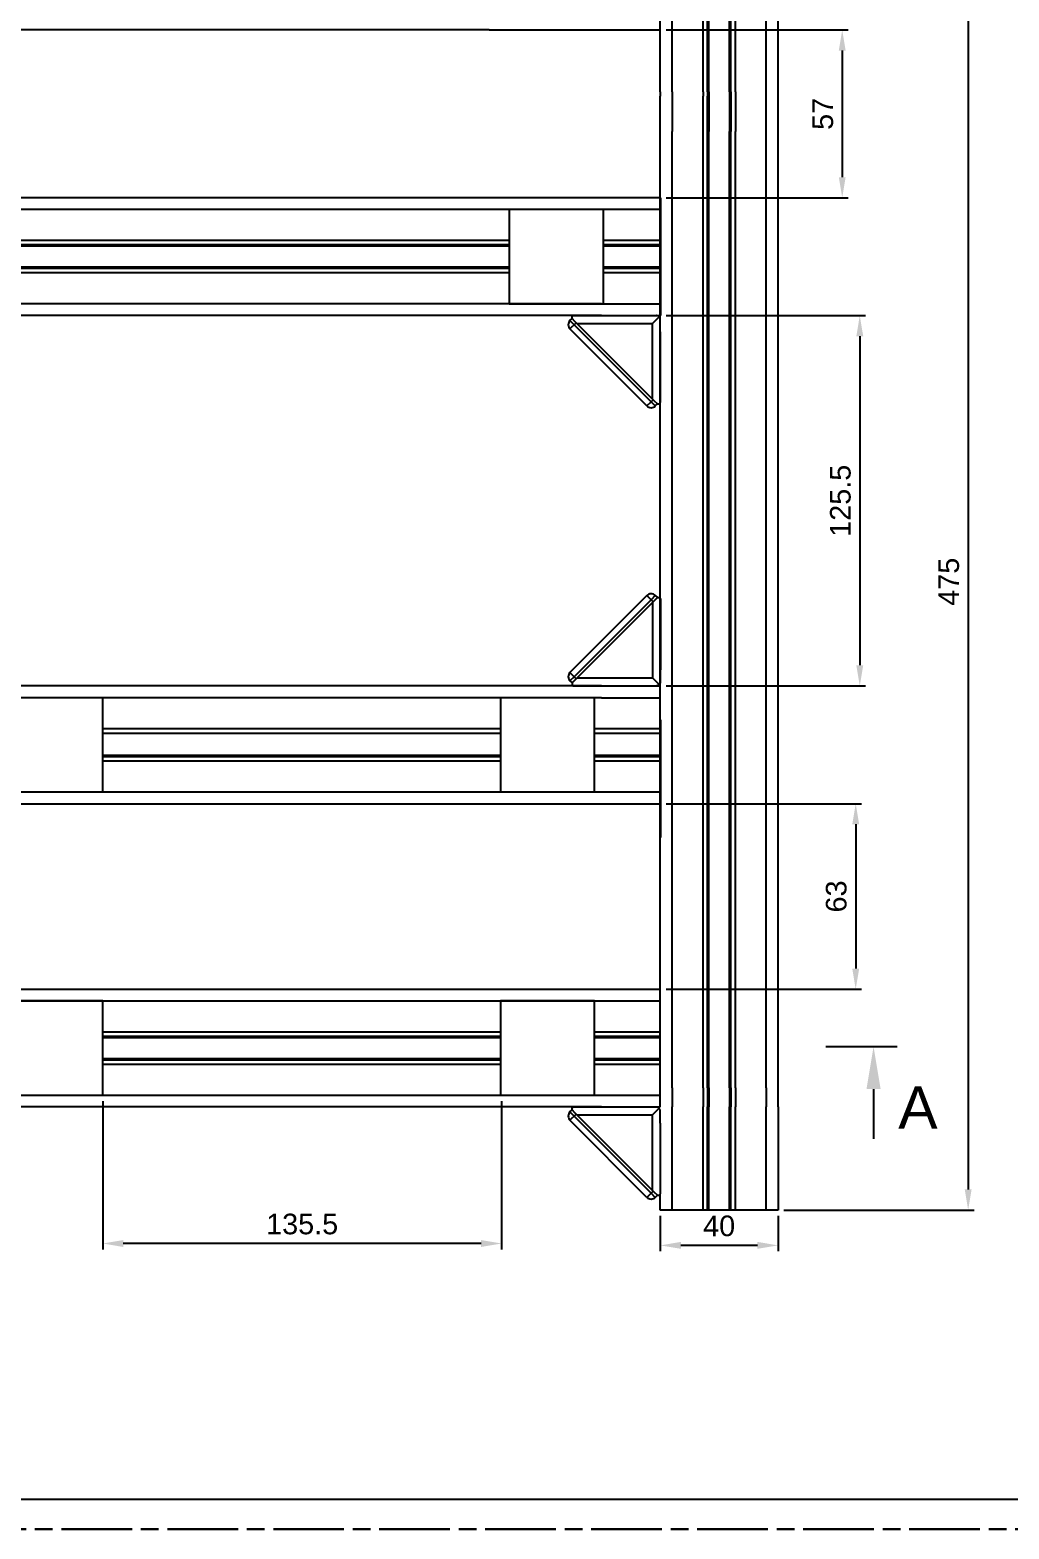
# Model space of a CAD drawing. Header units: millimetres. Extents: x -3183 to 3067, y 1033 to 2218.
# Drawn here: x -2039 to -1872.7, y 1033.1 to 1287.6 of the extents above; entities that cross this region are included whole.
import ezdxf

# ---------------------------------------------------------------- set-up
doc = ezdxf.new("R2010")
doc.units = ezdxf.units.MM
doc.linetypes.add('AM_ISO08W050', pattern=[18, 12, -1.5, 3, -1.5])
doc.linetypes.add('phl_thick', pattern=[0])
for name, color, linetype, lineweight in [('AM_10', 7, 'AM_ISO08W050', 50), ('AM_5', 3, 'Continuous', 25), ('Kontury', 7, 'Continuous', 35)]:
    doc.layers.add(name, color=color, linetype=linetype, lineweight=lineweight)
doc.layers.add('niewidoczna', color=7, linetype='AM_ISO08W050', lineweight=30, plot=False)
doc.layers.add('projection', color=7, linetype='Continuous')
doc.styles.get("Standard").update_dxf_attribs({"font": 'arial.ttf'})
doc.dimstyles.new('AM_ISO$0', dxfattribs={"dimtxt": 3.5, "dimasz": 3.5, "dimexe": 1, "dimexo": 1, "dimgap": 1.5, "dimtad": 1, "dimdsep": 46, "dimtxsty": 'Standard', "dimcen": 0, "dimclrd": 256, "dimclre": 256, "dimclrt": 2, "dimadec": 0, "dimazin": 2, "dimtp": 0.1, "dimtm": 0.1, "dimtfac": 0.71, "dimtdec": 3, "dimtmove": 0, "dimatfit": 3, "dimfxl": 1, "dimlwd": -1, "dimlwe": -1, "dimarcsym": 1})

# ---------------------------------------------------------------- blocks, each defined once
blk = doc.blocks.new('*D291')
at = {"layer": 'AM_5', "linetype": 'ByBlock', "transparency": 16777216}
for p, q in [((-1910.9, 1325.13), (-1878.61, 1325.13)), ((-1879.61, 1321.63), (-1879.61, 1090.74)), ((-1910.9, 1087.24), (-1878.61, 1087.24))]:
    blk.add_line(p, q, dxfattribs=at)
at = {"layer": 'AM_5', "transparency": 16777216}
for points in [[(-1880.19, 1321.63), (-1879.02, 1321.63), (-1879.61, 1325.13)], [(-1880.19, 1090.74), (-1879.02, 1090.74), (-1879.61, 1087.24)]]:
    blk.add_solid(points, dxfattribs=at)
at = {"layer": 'Defpoints', "color": 0, "transparency": 16777216}
for p in [(-1911.9, 1325.13), (-1911.9, 1087.24), (-1879.61, 1087.24)]:
    blk.add_point(p, dxfattribs=at)
at = {"layer": 'AM_5', "color": 2, "transparency": 16777216, "insert": (-1882.89, 1193.93), "char_height": 3.5, "attachment_point": 5, "rotation": 90}
blk.add_mtext('475', dxfattribs=at)
blk = doc.blocks.new('*D292')
at = {"layer": 'AM_5', "linetype": 'ByBlock', "transparency": 16777216}
for p, q in [((-1931.9, 1086.24), (-1931.9, 1080.24)), ((-1911.9, 1086.24), (-1911.9, 1080.24)), ((-1915.4, 1081.24), (-1928.4, 1081.24))]:
    blk.add_line(p, q, dxfattribs=at)
at = {"layer": 'AM_5', "transparency": 16777216}
for points in [[(-1928.4, 1081.83), (-1928.4, 1080.66), (-1931.9, 1081.24)], [(-1915.4, 1081.83), (-1915.4, 1080.66), (-1911.9, 1081.24)]]:
    blk.add_solid(points, dxfattribs=at)
at = {"layer": 'Defpoints', "color": 0, "transparency": 16777216}
for p in [(-1931.9, 1087.24), (-1911.9, 1087.24), (-1931.9, 1081.24)]:
    blk.add_point(p, dxfattribs=at)
at = {"layer": 'AM_5', "color": 2, "transparency": 16777216, "insert": (-1921.9, 1084.53), "char_height": 3.5, "attachment_point": 5}
blk.add_mtext('40', dxfattribs=at)
blk = doc.blocks.new('*D293')
at = {"layer": 'AM_5', "linetype": 'ByBlock', "transparency": 16777216}
for p, q in [((-1930.9, 1287.63), (-1900, 1287.63)), ((-1901, 1284.13), (-1901, 1262.63)), ((-1930.9, 1259.13), (-1900, 1259.13))]:
    blk.add_line(p, q, dxfattribs=at)
at = {"layer": 'AM_5', "transparency": 16777216}
for points in [[(-1901.58, 1284.13), (-1900.42, 1284.13), (-1901, 1287.63)], [(-1901.58, 1262.63), (-1900.42, 1262.63), (-1901, 1259.13)]]:
    blk.add_solid(points, dxfattribs=at)
at = {"layer": 'Defpoints', "color": 0, "transparency": 16777216}
for p in [(-1931.9, 1287.63), (-1931.9, 1259.13), (-1901, 1259.13)]:
    blk.add_point(p, dxfattribs=at)
at = {"layer": 'AM_5', "color": 2, "transparency": 16777216, "insert": (-1904.28, 1273.38), "char_height": 3.5, "attachment_point": 5, "rotation": 90}
blk.add_mtext('57', dxfattribs=at)
blk = doc.blocks.new('*D285')
at = {"layer": 'AM_5', "linetype": 'ByBlock', "transparency": 16777216}
for p, q in [((-1930.9, 1239.13), (-1897.02, 1239.13)), ((-1898.02, 1235.63), (-1898.02, 1179.74)), ((-1930.9, 1176.24), (-1897.02, 1176.24))]:
    blk.add_line(p, q, dxfattribs=at)
at = {"layer": 'AM_5', "transparency": 16777216}
for points in [[(-1898.6, 1235.63), (-1897.43, 1235.63), (-1898.02, 1239.13)], [(-1898.6, 1179.74), (-1897.43, 1179.74), (-1898.02, 1176.24)]]:
    blk.add_solid(points, dxfattribs=at)
at = {"layer": 'Defpoints', "color": 0, "transparency": 16777216}
for p in [(-1931.9, 1239.13), (-1931.9, 1176.24), (-1898.02, 1176.24)]:
    blk.add_point(p, dxfattribs=at)
at = {"layer": 'AM_5', "color": 2, "transparency": 16777216, "insert": (-1901.3, 1207.68), "char_height": 3.5, "attachment_point": 5, "rotation": 90}
blk.add_mtext('125.5', dxfattribs=at)
blk = doc.blocks.new('*D286')
at = {"layer": 'AM_5', "linetype": 'ByBlock', "transparency": 16777216}
for p, q in [((-1930.9, 1156.24), (-1897.71, 1156.24)), ((-1898.71, 1152.74), (-1898.71, 1128.24)), ((-1930.9, 1124.74), (-1897.71, 1124.74))]:
    blk.add_line(p, q, dxfattribs=at)
at = {"layer": 'AM_5', "transparency": 16777216}
for points in [[(-1899.29, 1152.74), (-1898.12, 1152.74), (-1898.71, 1156.24)], [(-1899.29, 1128.24), (-1898.12, 1128.24), (-1898.71, 1124.74)]]:
    blk.add_solid(points, dxfattribs=at)
at = {"layer": 'Defpoints', "color": 0, "transparency": 16777216}
for p in [(-1931.9, 1156.24), (-1931.9, 1124.74), (-1898.71, 1124.74)]:
    blk.add_point(p, dxfattribs=at)
at = {"layer": 'AM_5', "color": 2, "transparency": 16777216, "insert": (-1902, 1140.49), "char_height": 3.5, "attachment_point": 5, "rotation": 90}
blk.add_mtext('63', dxfattribs=at)
blk = doc.blocks.new('*D287')
at = {"layer": 'AM_5', "linetype": 'ByBlock', "transparency": 16777216}
for p, q in [((-2026.61, 1105.74), (-2026.61, 1080.56)), ((-1958.85, 1105.74), (-1958.85, 1080.56)), ((-1962.35, 1081.56), (-2023.11, 1081.56))]:
    blk.add_line(p, q, dxfattribs=at)
at = {"layer": 'AM_5', "transparency": 16777216}
for points in [[(-2023.11, 1082.14), (-2023.11, 1080.97), (-2026.61, 1081.56)], [(-1962.35, 1082.14), (-1962.35, 1080.97), (-1958.85, 1081.56)]]:
    blk.add_solid(points, dxfattribs=at)
at = {"layer": 'Defpoints', "color": 0, "transparency": 16777216}
for p in [(-2026.61, 1106.74), (-1958.85, 1106.74), (-2026.61, 1081.56)]:
    blk.add_point(p, dxfattribs=at)
at = {"layer": 'AM_5', "color": 2, "transparency": 16777216, "insert": (-1992.73, 1084.85), "char_height": 3.5, "attachment_point": 5}
blk.add_mtext('135.5', dxfattribs=at)

msp = doc.modelspace()

# ---------------------------------------------------------------- linework, layer by layer
for p, q in [((-1960.9773, 1287.62586), (-2181.89595, 1287.62586)), ((-1960.9773, 1287.62586), (-1931.78685, 1287.62586)), ((-1931.89595, 1277.13206), (-1931.89595, 1276.38206)), ((-1931.89595, 1270.38206), (-1931.89595, 1276.38206)), ((-1929.89595, 1277.13206), (-1929.89595, 1276.38206)), ((-1929.89595, 1276.38206), (-1929.89595, 1270.38206)), ((-1924.64595, 1277.13206), (-1924.64595, 1276.38206)), ((-1924.64595, 1270.38206), (-1924.64595, 1276.38206)), ((-1923.89595, 1277.13206), (-1923.89595, 1276.38206)), ((-1923.89595, 1270.38206), (-1923.89595, 1276.38206)), ((-1923.67476, 1277.13206), (-1923.67476, 1276.38206)), ((-1923.67476, 1276.38206), (-1923.67476, 1270.38206)), ((-1920.11714, 1277.13206), (-1920.11714, 1276.38206)), ((-1920.11714, 1276.38206), (-1920.11714, 1270.38206)), ((-1919.89595, 1277.13206), (-1919.89595, 1276.38206)), ((-1919.89595, 1276.38206), (-1919.89595, 1270.38206)), ((-1919.14595, 1277.13206), (-1919.14595, 1276.38206)), ((-1919.14595, 1276.38206), (-1919.14595, 1270.38206)), ((-1931.89595, 1269.63206), (-1931.89595, 1270.38206)), ((-1929.89595, 1269.63206), (-1929.89595, 1270.38206)), ((-1924.64595, 1269.63206), (-1924.64595, 1270.38206)), ((-1923.89595, 1269.63206), (-1923.89595, 1270.38206)), ((-1923.67476, 1269.63206), (-1923.67476, 1270.38206)), ((-1920.11714, 1269.63206), (-1920.11714, 1270.38206)), ((-1919.89595, 1269.63206), (-1919.89595, 1270.38206)), ((-1919.14595, 1269.63206), (-1919.14595, 1270.38206)), ((-1960.9773, 1259.12586), (-2181.89595, 1259.12586)), ((-1931.89595, 1259.12586), (-1960.9773, 1259.12586)), ((-1960.9773, 1257.12586), (-2181.89595, 1257.12586)), ((-1931.89595, 1257.12586), (-1960.9773, 1257.12586)), ((-1957.56595, 1257.12586), (-1957.56595, 1241.12586)), ((-1941.56595, 1257.12586), (-1957.56595, 1257.12586)), ((-1941.56595, 1241.12586), (-1941.56595, 1257.12586)), ((-1960.9773, 1251.87586), (-2154.89595, 1251.87586)), ((-1960.9773, 1251.12586), (-2154.89595, 1251.12586)), ((-1960.9773, 1250.90467), (-2154.89595, 1250.90467)), ((-1957.56595, 1251.87586), (-1960.9773, 1251.87586)), ((-1957.56595, 1251.12586), (-1960.9773, 1251.12586)), ((-1957.56595, 1250.90467), (-1960.9773, 1250.90467)), ((-1931.89595, 1251.87586), (-1941.56595, 1251.87586)), ((-1931.89595, 1251.12586), (-1941.56595, 1251.12586)), ((-1931.89595, 1250.90467), (-1941.56595, 1250.90467)), ((-1960.9773, 1247.34706), (-2154.89595, 1247.34706)), ((-1957.56595, 1247.34706), (-1960.9773, 1247.34706)), ((-1931.89595, 1247.34706), (-1941.56595, 1247.34706)), ((-1960.9773, 1247.12586), (-2154.89595, 1247.12586)), ((-1960.9773, 1246.37586), (-2154.89595, 1246.37586)), ((-1957.56595, 1247.12586), (-1960.9773, 1247.12586)), ((-1957.56595, 1246.37586), (-1960.9773, 1246.37586)), ((-1931.89595, 1247.12586), (-1941.56595, 1247.12586)), ((-1931.89595, 1246.37586), (-1941.56595, 1246.37586)), ((-1941.89595, 1241.12586), (-2181.89595, 1241.12586)), ((-1957.56595, 1241.12586), (-1941.56595, 1241.12586)), ((-2007.14595, 1239.12586), (-2181.89595, 1239.12586)), ((-1986.64595, 1239.12586), (-2007.14595, 1239.12586)), ((-1941.89595, 1239.12586), (-1986.64595, 1239.12586)), ((-2004.14595, 1176.2437), (-2181.89595, 1176.2437)), ((-1989.64595, 1176.2437), (-2004.14595, 1176.2437)), ((-1941.89595, 1176.2437), (-1989.64595, 1176.2437)), ((-2004.14595, 1174.2437), (-2181.89595, 1174.2437)), ((-2026.61095, 1174.2437), (-2042.61095, 1174.2437)), ((-2026.61095, 1158.2437), (-2026.61095, 1174.2437)), ((-1989.64595, 1174.2437), (-2004.14595, 1174.2437)), ((-1941.89595, 1174.2437), (-1989.64595, 1174.2437)), ((-1959.05095, 1174.2437), (-1959.05095, 1158.2437)), ((-1943.05095, 1174.2437), (-1959.05095, 1174.2437)), ((-1943.05095, 1158.2437), (-1943.05095, 1174.2437)), ((-2026.61095, 1168.9937), (-1959.05095, 1168.9937)), ((-1943.05095, 1168.9937), (-1931.89595, 1168.9937)), ((-2026.61095, 1168.2437), (-1959.05095, 1168.2437)), ((-1943.05095, 1168.2437), (-1931.89595, 1168.2437)), ((-2026.61095, 1164.46489), (-1959.05095, 1164.46489)), ((-2026.61095, 1164.2437), (-1959.05095, 1164.2437)), ((-2026.61095, 1163.4937), (-1959.05095, 1163.4937)), ((-1943.05095, 1164.46489), (-1931.89595, 1164.46489)), ((-1943.05095, 1164.2437), (-1931.89595, 1164.2437)), ((-1943.05095, 1163.4937), (-1931.89595, 1163.4937)), ((-2144.56356, 1158.2437), (-1931.89595, 1158.2437)), ((-2042.61095, 1158.2437), (-2026.61095, 1158.2437)), ((-1959.05095, 1158.2437), (-1943.05095, 1158.2437)), ((-2144.56356, 1156.2437), (-1931.89595, 1156.2437)), ((-2144.56356, 1124.7437), (-1935.02047, 1124.7437)), ((-2144.56356, 1122.7437), (-1931.89595, 1122.7437)), ((-2026.61095, 1122.7437), (-2042.61095, 1122.7437)), ((-2026.61095, 1106.7437), (-2026.61095, 1122.7437)), ((-1959.05095, 1122.7437), (-1959.05095, 1106.7437)), ((-1943.05095, 1122.7437), (-1959.05095, 1122.7437)), ((-1943.05095, 1106.7437), (-1943.05095, 1122.7437)), ((-1935.02047, 1124.7437), (-1931.89595, 1124.7437)), ((-2026.61095, 1117.4937), (-1959.05095, 1117.4937)), ((-1943.05095, 1117.4937), (-1931.89595, 1117.4937)), ((-2026.61095, 1116.7437), (-1959.05095, 1116.7437)), ((-2026.61095, 1116.5225), (-1959.05095, 1116.5225)), ((-1943.05095, 1116.7437), (-1931.89595, 1116.7437)), ((-1943.05095, 1116.5225), (-1931.89595, 1116.5225)), ((-1903.7876, 1114.9937), (-1895.67902, 1114.9937)), ((-1895.67902, 1114.9937), (-1891.68074, 1114.9937)), ((-2026.61095, 1112.96489), (-1959.05095, 1112.96489)), ((-2026.61095, 1112.7437), (-1959.05095, 1112.7437)), ((-1943.05095, 1112.96489), (-1931.89595, 1112.96489)), ((-1943.05095, 1112.7437), (-1931.89595, 1112.7437)), ((-2026.61095, 1111.9937), (-1959.05095, 1111.9937)), ((-1943.05095, 1111.9937), (-1931.89595, 1111.9937)), ((-1931.89595, 1104.7437), (-1931.89595, 1107.9937)), ((-1929.89595, 1107.9937), (-1929.89595, 1104.7437)), ((-1924.64595, 1107.9937), (-1924.64595, 1104.7437)), ((-1923.89595, 1107.9937), (-1923.89595, 1104.7437)), ((-1923.67476, 1107.9937), (-1923.67476, 1104.7437)), ((-1920.11714, 1107.9937), (-1920.11714, 1104.7437)), ((-1919.89595, 1107.9937), (-1919.89595, 1104.7437)), ((-1919.14595, 1107.9937), (-1919.14595, 1104.7437)), ((-1913.89595, 1107.9937), (-1913.89595, 1104.7437)), ((-1911.89595, 1104.7437), (-1911.89595, 1107.9937)), ((-1895.67902, 1107.7937), (-1895.67902, 1099.31434)), ((-2066.73119, 1106.7437), (-2011.33996, 1106.7437)), ((-2011.33996, 1104.7437), (-2066.73119, 1104.7437)), ((-2042.61095, 1106.7437), (-2026.61095, 1106.7437)), ((-2011.33996, 1106.7437), (-1975.81344, 1106.7437)), ((-1975.81344, 1104.7437), (-2011.33996, 1104.7437)), ((-1975.81344, 1106.7437), (-1941.89595, 1106.7437)), ((-1941.89595, 1104.7437), (-1975.81344, 1104.7437)), ((-1959.05095, 1106.7437), (-1943.05095, 1106.7437)), ((-1929.89595, 1087.2437), (-1929.89595, 1104.7437)), ((-1924.64595, 1087.2437), (-1924.64595, 1104.7437)), ((-1923.89595, 1087.2437), (-1923.89595, 1104.7437)), ((-1923.67476, 1087.2437), (-1923.67476, 1104.7437)), ((-1920.11714, 1087.2437), (-1920.11714, 1104.7437)), ((-1919.89595, 1087.2437), (-1919.89595, 1104.7437)), ((-1919.14595, 1087.2437), (-1919.14595, 1104.7437)), ((-1913.89595, 1087.2437), (-1913.89595, 1104.7437)), ((-1911.89595, 1104.7437), (-1911.89595, 1087.2437)), ((-1931.89595, 1087.2437), (-1931.90587, 1089.91372)), ((-1911.89595, 1087.2437), (-1931.89595, 1087.2437)), ((-1648.62332, 1038.07692), (-2232.62332, 1038.07692))]:
    msp.add_line(p, q)
at = {"layer": 'AM_10', "color": 7, "linetype": 'Continuous', "lineweight": 50, "extrusion": (2.44929e-17, -5.99904e-33, -1)}
msp.add_trace([(1896.87902, 1107.7937), (1894.47902, 1107.7937), (1895.67902, 1114.9937)], dxfattribs=at)
at = {"layer": 'Kontury'}
for p, q in [((-1931.89595, 1259.12586), (-1931.89595, 1239.12586)), ((-1931.89595, 1170.48575), (-1931.89595, 1150.48575))]:
    msp.add_line(p, q, dxfattribs=at)
at = {"layer": 'niewidoczna'}
msp.add_line((-1643.62332, 1033.07692), (-2237.62332, 1033.07692), dxfattribs=at)
at = {"layer": 'projection', "color": 7, "linetype": 'phl_thick'}
for p, q in [((-1931.89595, 1277.13206), (-1931.89595, 1307.62586)), ((-1929.89595, 1277.13206), (-1929.89595, 1307.62586)), ((-1924.64595, 1277.13206), (-1924.64595, 1307.62586)), ((-1923.89595, 1277.13206), (-1923.89595, 1307.62586)), ((-1923.67476, 1277.13206), (-1923.67476, 1307.62586)), ((-1920.11714, 1277.13206), (-1920.11714, 1307.62586)), ((-1919.89595, 1277.13206), (-1919.89595, 1307.62586)), ((-1919.14595, 1277.13206), (-1919.14595, 1307.62586)), ((-1913.89595, 1107.9937), (-1913.89595, 1307.62586)), ((-1911.89595, 1107.9937), (-1911.89595, 1307.62586)), ((-1931.89595, 1107.9937), (-1931.89595, 1269.63206)), ((-1929.89595, 1107.9937), (-1929.89595, 1269.63206)), ((-1924.64595, 1107.9937), (-1924.64595, 1269.63206)), ((-1923.89595, 1107.9937), (-1923.89595, 1269.63206)), ((-1923.67476, 1107.9937), (-1923.67476, 1269.63206)), ((-1920.11714, 1107.9937), (-1920.11714, 1269.63206)), ((-1919.89595, 1107.9937), (-1919.89595, 1269.63206)), ((-1919.14595, 1107.9937), (-1919.14595, 1269.63206)), ((-1941.89595, 1241.12586), (-1931.89595, 1241.12586)), ((-1947.2424, 1238.2751), (-1946.88884, 1238.62866)), ((-1946.53529, 1237.568), (-1947.2424, 1238.2751)), ((-1947.2424, 1236.86089), (-1946.18174, 1237.92155)), ((-1946.891, 1238.88081), (-1946.88792, 1238.92015)), ((-1946.891, 1238.63081), (-1946.891, 1238.88081)), ((-1946.40151, 1238.14132), (-1946.891, 1238.63081)), ((-1946.88792, 1238.92015), (-1946.87926, 1238.95651)), ((-1946.87926, 1238.95651), (-1946.86602, 1238.98973)), ((-1946.86602, 1238.98973), (-1946.8489, 1239.01966)), ((-1946.8489, 1239.01966), (-1946.82854, 1239.04613)), ((-1946.82854, 1239.04613), (-1946.80552, 1239.06905)), ((-1946.80552, 1239.06905), (-1946.78039, 1239.08834)), ((-1946.78039, 1239.08834), (-1946.75369, 1239.10397)), ((-1946.75369, 1239.10397), (-1946.72592, 1239.11595)), ((-1946.72592, 1239.11595), (-1946.69758, 1239.12433)), ((-1946.69758, 1239.12433), (-1946.66913, 1239.12923)), ((-1946.66913, 1239.12923), (-1946.641, 1239.13081)), ((-1946.641, 1239.13081), (-1934.641, 1239.13081)), ((-1933.45382, 1224.48652), (-1946.53529, 1237.568)), ((-1946.18174, 1237.92155), (-1946.40151, 1238.14132)), ((-1932.88049, 1224.6203), (-1946.18174, 1237.92155)), ((-1946.041, 1237.78081), (-1933.241, 1237.78081)), ((-1941.89595, 1239.12586), (-1931.89595, 1239.12586)), ((-1934.63605, 1239.12586), (-1934.641, 1239.13081)), ((-1934.63605, 1239.12586), (-1932.55497, 1239.12586)), ((-1933.241, 1237.78081), (-1932.11067, 1238.91114)), ((-1933.241, 1224.98081), (-1933.241, 1237.78081)), ((-1932.50772, 1239.11872), (-1932.55497, 1239.12586)), ((-1932.46014, 1239.10855), (-1932.50772, 1239.11872)), ((-1932.41259, 1239.09513), (-1932.46014, 1239.10855)), ((-1932.36546, 1239.07836), (-1932.41259, 1239.09513)), ((-1932.31908, 1239.05821), (-1932.36546, 1239.07836)), ((-1932.27386, 1239.03466), (-1932.31908, 1239.05821)), ((-1932.23008, 1239.00802), (-1932.27386, 1239.03466)), ((-1932.18807, 1238.97843), (-1932.23008, 1239.00802)), ((-1932.14816, 1238.94608), (-1932.18807, 1238.97843)), ((-1932.11067, 1238.91114), (-1932.14816, 1238.94608)), ((-1932.07573, 1238.87366), (-1932.11067, 1238.91114)), ((-1932.04338, 1238.83375), (-1932.07573, 1238.87366)), ((-1932.01379, 1238.79174), (-1932.04338, 1238.83375)), ((-1931.98716, 1238.74795), (-1932.01379, 1238.79174)), ((-1931.9636, 1238.70273), (-1931.98716, 1238.74795)), ((-1931.94345, 1238.65636), (-1931.9636, 1238.70273)), ((-1931.92668, 1238.60922), (-1931.94345, 1238.65636)), ((-1931.91326, 1238.56167), (-1931.92668, 1238.60922)), ((-1931.90309, 1238.51409), (-1931.91326, 1238.56167)), ((-1931.89595, 1238.46684), (-1931.90309, 1238.51409)), ((-1931.89595, 1236.38576), (-1931.89595, 1238.46684)), ((-1934.16092, 1223.77942), (-1947.2424, 1236.86089)), ((-1931.89106, 1236.38088), (-1931.89595, 1236.38576)), ((-1931.89106, 1236.38088), (-1931.891, 1236.38094)), ((-1931.891, 1224.38081), (-1931.891, 1236.38094)), ((-1934.16092, 1223.77942), (-1933.45382, 1224.48652)), ((-1933.45382, 1224.48652), (-1933.10026, 1224.84008)), ((-1932.74671, 1223.77942), (-1933.45382, 1224.48652)), ((-1932.391, 1224.13081), (-1932.88049, 1224.6203)), ((-1931.89259, 1224.35268), (-1931.891, 1224.38081)), ((-1932.74671, 1223.77942), (-1932.39316, 1224.13297)), ((-1932.391, 1224.13081), (-1932.141, 1224.13081)), ((-1932.141, 1224.13081), (-1932.10167, 1224.13393)), ((-1932.10167, 1224.13393), (-1932.0653, 1224.14252)), ((-1932.0653, 1224.14252), (-1932.03208, 1224.15579)), ((-1932.03208, 1224.15579), (-1932.00216, 1224.17291)), ((-1932.00216, 1224.17291), (-1931.97568, 1224.19328)), ((-1931.97568, 1224.19328), (-1931.95276, 1224.2163)), ((-1931.95276, 1224.2163), (-1931.93347, 1224.24142)), ((-1931.93347, 1224.24142), (-1931.91784, 1224.26812)), ((-1931.91784, 1224.26812), (-1931.90587, 1224.29589)), ((-1931.90587, 1224.29589), (-1931.89749, 1224.32424)), ((-1931.89749, 1224.32424), (-1931.89259, 1224.35268)), ((-1934.16092, 1191.59014), (-1947.2424, 1178.50867)), ((-1934.16092, 1191.59014), (-1933.45382, 1190.88304)), ((-1932.74671, 1191.59014), (-1933.45382, 1190.88304)), ((-1932.74671, 1191.59014), (-1932.39316, 1191.23659)), ((-1933.45382, 1190.88304), (-1946.53529, 1177.80156)), ((-1932.88049, 1190.74926), (-1946.18174, 1177.44801)), ((-1933.45382, 1190.88304), (-1933.10026, 1190.52948)), ((-1933.241, 1190.38875), (-1933.241, 1177.58875)), ((-1932.391, 1191.23875), (-1932.88049, 1190.74926)), ((-1932.391, 1191.23875), (-1932.141, 1191.23875)), ((-1932.141, 1191.23875), (-1932.10167, 1191.23563)), ((-1932.10167, 1191.23563), (-1932.0653, 1191.22704)), ((-1932.0653, 1191.22704), (-1932.03208, 1191.21377)), ((-1932.03208, 1191.21377), (-1932.00216, 1191.19665)), ((-1932.00216, 1191.19665), (-1931.97568, 1191.17628)), ((-1931.97568, 1191.17628), (-1931.95276, 1191.15326)), ((-1931.95276, 1191.15326), (-1931.93347, 1191.12814)), ((-1931.93347, 1191.12814), (-1931.91784, 1191.10144)), ((-1931.91784, 1191.10144), (-1931.90587, 1191.07367)), ((-1931.90587, 1191.07367), (-1931.89749, 1191.04532)), ((-1931.89749, 1191.04532), (-1931.89259, 1191.01688)), ((-1931.89259, 1191.01688), (-1931.891, 1190.98875)), ((-1931.891, 1190.98875), (-1931.891, 1178.98862)), ((-1931.89106, 1178.98868), (-1931.89595, 1178.9838)), ((-1931.89595, 1178.9838), (-1931.89595, 1176.90272)), ((-1931.89106, 1178.98868), (-1931.891, 1178.98862)), ((-1947.2424, 1178.50867), (-1946.18174, 1177.44801)), ((-1946.53529, 1177.80156), (-1947.2424, 1177.09446)), ((-1947.2424, 1177.09446), (-1946.88884, 1176.7409)), ((-1946.40151, 1177.22824), (-1946.891, 1176.73875)), ((-1946.891, 1176.73875), (-1946.891, 1176.48875)), ((-1946.891, 1176.48875), (-1946.88792, 1176.44941)), ((-1946.88792, 1176.44941), (-1946.87926, 1176.41305)), ((-1946.87926, 1176.41305), (-1946.86602, 1176.37982)), ((-1946.86602, 1176.37982), (-1946.8489, 1176.3499)), ((-1946.8489, 1176.3499), (-1946.82854, 1176.32343)), ((-1946.82854, 1176.32343), (-1946.80552, 1176.30051)), ((-1946.80552, 1176.30051), (-1946.78039, 1176.28121)), ((-1946.78039, 1176.28121), (-1946.75369, 1176.26559)), ((-1946.75369, 1176.26559), (-1946.72592, 1176.25361)), ((-1946.72592, 1176.25361), (-1946.69758, 1176.24523)), ((-1946.69758, 1176.24523), (-1946.66913, 1176.24033)), ((-1946.66913, 1176.24033), (-1946.641, 1176.23875)), ((-1946.641, 1176.23875), (-1934.641, 1176.23875)), ((-1946.18174, 1177.44801), (-1946.40151, 1177.22824)), ((-1946.041, 1177.58875), (-1933.241, 1177.58875)), ((-1941.89595, 1176.2437), (-1931.89595, 1176.2437)), ((-1934.63605, 1176.2437), (-1934.641, 1176.23875)), ((-1934.63605, 1176.2437), (-1932.55497, 1176.2437)), ((-1933.241, 1177.58875), (-1932.11067, 1176.45842)), ((-1932.50772, 1176.25084), (-1932.55497, 1176.2437)), ((-1932.46014, 1176.26101), (-1932.50772, 1176.25084)), ((-1932.41259, 1176.27443), (-1932.46014, 1176.26101)), ((-1932.36546, 1176.2912), (-1932.41259, 1176.27443)), ((-1932.31908, 1176.31135), (-1932.36546, 1176.2912)), ((-1932.27386, 1176.3349), (-1932.31908, 1176.31135)), ((-1932.23008, 1176.36154), (-1932.27386, 1176.3349)), ((-1932.18807, 1176.39113), (-1932.23008, 1176.36154)), ((-1932.14816, 1176.42348), (-1932.18807, 1176.39113)), ((-1932.11067, 1176.45842), (-1932.14816, 1176.42348)), ((-1932.07573, 1176.4959), (-1932.11067, 1176.45842)), ((-1932.04338, 1176.53581), (-1932.07573, 1176.4959)), ((-1932.01379, 1176.57782), (-1932.04338, 1176.53581)), ((-1931.98716, 1176.62161), (-1932.01379, 1176.57782)), ((-1931.9636, 1176.66683), (-1931.98716, 1176.62161)), ((-1931.94345, 1176.7132), (-1931.9636, 1176.66683)), ((-1931.92668, 1176.76034), (-1931.94345, 1176.7132)), ((-1931.91326, 1176.80788), (-1931.92668, 1176.76034)), ((-1931.90309, 1176.85547), (-1931.91326, 1176.80788)), ((-1931.89595, 1176.90272), (-1931.90309, 1176.85547)), ((-1941.89595, 1174.2437), (-1931.89595, 1174.2437)), ((-1931.89595, 1109.98575), (-1931.89595, 1110.20694)), ((-1946.69758, 1104.74216), (-1946.66913, 1104.74706)), ((-1946.66913, 1104.74706), (-1946.641, 1104.74865)), ((-1946.641, 1104.74865), (-1934.641, 1104.74865)), ((-1941.89595, 1106.7437), (-1931.89595, 1106.7437)), ((-1941.89595, 1104.7437), (-1931.89595, 1104.7437)), ((-1934.63605, 1104.7437), (-1934.641, 1104.74865)), ((-1934.63605, 1104.7437), (-1932.55497, 1104.7437)), ((-1932.50772, 1104.73656), (-1932.55497, 1104.7437)), ((-1947.2424, 1103.89294), (-1946.88884, 1104.24649)), ((-1946.53529, 1103.18583), (-1947.2424, 1103.89294)), ((-1947.2424, 1102.47872), (-1946.18174, 1103.53938)), ((-1934.16092, 1089.39725), (-1947.2424, 1102.47872)), ((-1946.891, 1104.49865), (-1946.88792, 1104.53798)), ((-1946.891, 1104.24865), (-1946.891, 1104.49865)), ((-1946.40151, 1103.75916), (-1946.891, 1104.24865)), ((-1946.88792, 1104.53798), (-1946.87926, 1104.57434)), ((-1946.87926, 1104.57434), (-1946.86602, 1104.60757)), ((-1946.86602, 1104.60757), (-1946.8489, 1104.63749)), ((-1946.8489, 1104.63749), (-1946.82854, 1104.66396)), ((-1946.82854, 1104.66396), (-1946.80552, 1104.68689)), ((-1946.80552, 1104.68689), (-1946.78039, 1104.70618)), ((-1946.78039, 1104.70618), (-1946.75369, 1104.72181)), ((-1946.75369, 1104.72181), (-1946.72592, 1104.73378)), ((-1946.72592, 1104.73378), (-1946.69758, 1104.74216)), ((-1933.45382, 1090.10436), (-1946.53529, 1103.18583)), ((-1946.18174, 1103.53938), (-1946.40151, 1103.75916)), ((-1932.88049, 1090.23814), (-1946.18174, 1103.53938)), ((-1946.041, 1103.39865), (-1933.241, 1103.39865)), ((-1933.241, 1103.39865), (-1932.11067, 1104.52898)), ((-1933.241, 1090.59865), (-1933.241, 1103.39865)), ((-1932.46014, 1104.72638), (-1932.50772, 1104.73656)), ((-1932.41259, 1104.71297), (-1932.46014, 1104.72638)), ((-1932.36546, 1104.6962), (-1932.41259, 1104.71297)), ((-1932.31908, 1104.67605), (-1932.36546, 1104.6962)), ((-1932.27386, 1104.65249), (-1932.31908, 1104.67605)), ((-1932.23008, 1104.62585), (-1932.27386, 1104.65249)), ((-1932.18807, 1104.59626), (-1932.23008, 1104.62585)), ((-1932.14816, 1104.56391), (-1932.18807, 1104.59626)), ((-1932.11067, 1104.52898), (-1932.14816, 1104.56391)), ((-1932.07573, 1104.49149), (-1932.11067, 1104.52898)), ((-1932.04338, 1104.45158), (-1932.07573, 1104.49149)), ((-1932.01379, 1104.40957), (-1932.04338, 1104.45158)), ((-1931.98716, 1104.36579), (-1932.01379, 1104.40957)), ((-1931.9636, 1104.32056), (-1931.98716, 1104.36579)), ((-1931.94345, 1104.27419), (-1931.9636, 1104.32056)), ((-1931.92668, 1104.22705), (-1931.94345, 1104.27419)), ((-1931.91326, 1104.17951), (-1931.92668, 1104.22705)), ((-1931.90309, 1104.13193), (-1931.91326, 1104.17951)), ((-1931.89595, 1104.08467), (-1931.90309, 1104.13193)), ((-1931.89595, 1102.0036), (-1931.89595, 1104.08467)), ((-1931.89106, 1101.99871), (-1931.89595, 1102.0036)), ((-1931.89106, 1101.99871), (-1931.891, 1101.99877)), ((-1931.891, 1089.99865), (-1931.891, 1101.99877)), ((-1934.16092, 1089.39725), (-1933.45382, 1090.10436)), ((-1933.45382, 1090.10436), (-1933.10026, 1090.45791)), ((-1932.74671, 1089.39725), (-1933.45382, 1090.10436)), ((-1932.391, 1089.74865), (-1932.88049, 1090.23814)), ((-1932.74671, 1089.39725), (-1932.39316, 1089.7508)), ((-1932.391, 1089.74865), (-1932.141, 1089.74865)), ((-1932.141, 1089.74865), (-1932.10167, 1089.75176)), ((-1932.10167, 1089.75176), (-1932.0653, 1089.76035)), ((-1932.0653, 1089.76035), (-1932.03208, 1089.77362)), ((-1932.03208, 1089.77362), (-1932.00216, 1089.79075)), ((-1932.00216, 1089.79075), (-1931.97568, 1089.81111)), ((-1931.97568, 1089.81111), (-1931.95276, 1089.83413)), ((-1931.95276, 1089.83413), (-1931.93347, 1089.85925)), ((-1931.93347, 1089.85925), (-1931.91784, 1089.88595)), ((-1931.91784, 1089.88595), (-1931.90587, 1089.91372)), ((-1931.90587, 1089.91372), (-1931.89749, 1089.94207)), ((-1931.89749, 1089.94207), (-1931.89259, 1089.97052)), ((-1931.89259, 1089.97052), (-1931.891, 1089.99865))]:
    msp.add_line(p, q, dxfattribs=at)
for centre, start, end in [((-1946.53529, 1237.568), 134.999985, 225.0000175), ((-1933.45382, 1224.48652), 224.9999825, 315.000015), ((-1933.45382, 1190.88304), 44.999985, 135.0000175), ((-1946.53529, 1177.80156), 134.9999825, 225.000015), ((-1946.53529, 1103.18583), 134.999985, 225.0000175), ((-1933.45382, 1090.10436), 224.9999825, 315.000015)]:
    msp.add_arc(centre, 1, start, end, dxfattribs=at)

# ---------------------------------------------------------------- texts
at = {"layer": 'AM_10', "color": 7, "lineweight": 50, "insert": (-1888.14124, 1104.63448, 0), "char_height": 7.2, "attachment_point": 5}
msp.add_mtext('A', dxfattribs=at)

# ---------------------------------------------------------------- dimensions: what is measured, and where the dimension line sits
at = {"layer": 'AM_5'}
dim = msp.add_linear_dim(base=(-1879.60647, 1087.2437), p1=(-1911.89595, 1325.12586), p2=(-1911.89595, 1087.2437), angle=90, text='475', dimstyle='AM_ISO$0', dxfattribs=at)
dim.commit()
dim.dimension.update_dxf_attribs({"geometry": '*D291', "text_midpoint": (-1879.60647, 1193.93076), "dimtype": 160})
for base, p1, p2, text, picture, middle in [((-1901.00162, 1259.12586), (-1931.89595, 1287.62586), (-1931.89595, 1259.12586), '57', '*D293', (-1904.28146, 1273.37586)), ((-1898.01739, 1176.2437), (-1931.89595, 1239.12586), (-1931.89595, 1176.2437), '125.5', '*D285', (-1901.3044, 1207.68478)), ((-1898.70727, 1124.7437), (-1931.89595, 1156.2437), (-1931.89595, 1124.7437), '63', '*D286', (-1901.99547, 1140.4937))]:
    dim = msp.add_linear_dim(base=base, p1=p1, p2=p2, angle=90, text=text, dimstyle='AM_ISO$0', override={"dimpost": ''}, dxfattribs=at)
    dim.commit()
    dim.dimension.update_dxf_attribs({"geometry": picture, "text_midpoint": middle})
for base, p1, p2, text, picture, middle in [((-2026.61095, 1081.55701), (-1958.8547, 1106.7437), (-2026.61095, 1106.7437), '135.5', '*D287', (-1992.73282, 1084.84521)), ((-1931.89595, 1081.2437), (-1911.89595, 1087.2437), (-1931.89595, 1087.2437), '40', '*D292', (-1921.89595, 1084.5307))]:
    dim = msp.add_linear_dim(base=base, p1=p1, p2=p2, text=text, dimstyle='AM_ISO$0', override={"dimpost": ''}, dxfattribs=at)
    dim.commit()
    dim.dimension.update_dxf_attribs({"geometry": picture, "text_midpoint": middle})

doc.saveas('drawing.dxf')
